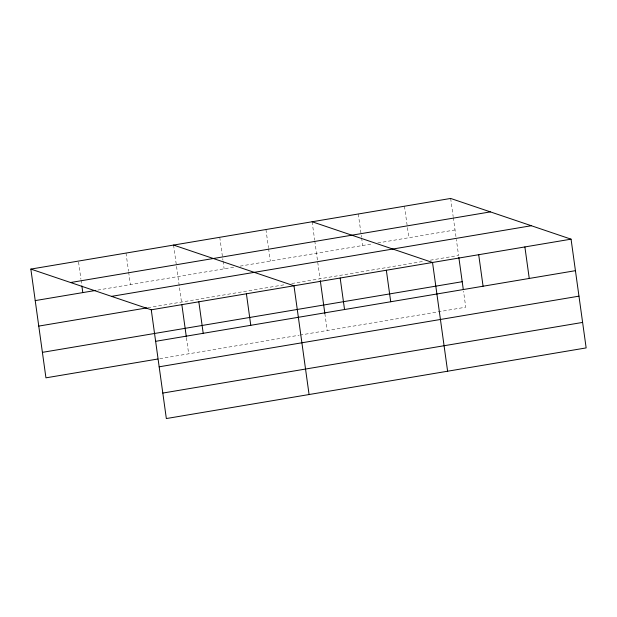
<?xml version="1.0" encoding="UTF-8"?>
<svg xmlns="http://www.w3.org/2000/svg" width="617" height="617" viewBox="0 0 617 617"><rect width="100%" height="100%" fill="white"/><g stroke="black" fill="none" stroke-linecap="round" stroke-linejoin="round"><path stroke-width="0.46" stroke-dasharray="3.08 2.31" d="M97.725 290.083L235.447 266.906M240.16 266.12L373.038 243.754M377.751 242.967L455.03 229.956M147.91 307.721L285.162 284.63M291.756 283.519L424.635 261.153M430.296 260.204L458.562 255.446L456.341 239.396M159.757 358.685L298.937 335.262M299.877 335.108L465.742 307.197L463.521 291.147M450.657 198.45L453.171 216.59M453.31 217.546L456.21 238.455M404.474 206.217L408.847 237.73M358.3 213.991L361.477 236.905M361.608 237.861L362.673 245.504M312.117 221.758L314.639 239.905M314.77 240.861L320.03 278.761M324.851 313.513L327.211 330.504M265.942 229.532L268.457 247.672M268.588 248.628L270.315 261.045M219.76 237.298L222.945 260.22M223.076 261.176L224.133 268.811M173.585 245.072L181.491 302.068M186.45 337.769L188.671 353.819M126.007 253.078L128.521 271.218M128.66 272.174L130.38 284.591M78.56 262.04L80.943 279.231M81.082 280.18L81.737 284.954"/><path stroke-width="0.93" d="M30.85 269.089L450.657 198.45L571.057 239.165L586.15 347.911L166.343 418.55L151.258 309.803L30.85 269.089L45.943 377.835L157.89 359.001M70.585 282.524L490.392 211.886M35.223 300.602L95.859 290.399M111.523 296.368L531.33 225.729M38.763 326.092L146.977 307.883M151.258 309.803L571.057 239.165M42.403 352.353L462.21 281.707M155.631 341.317L575.43 270.678M159.163 366.807L578.97 296.16M162.811 393.068L582.61 322.421M312.117 221.758L432.525 262.48L447.61 371.218M173.585 245.072L293.985 285.787L309.078 394.533M524.882 246.931L529.255 278.444M478.699 254.705L483.072 286.219M458.824 257.32L463.259 289.257M386.342 270.246L390.715 301.759M340.168 278.02L344.541 309.526M320.292 280.635L324.851 313.513M246.407 293.792L250.78 325.306M198.836 301.798L203.201 333.311M181.884 304.883L186.319 336.828M81.876 285.91L82.801 292.597"/></g></svg>
